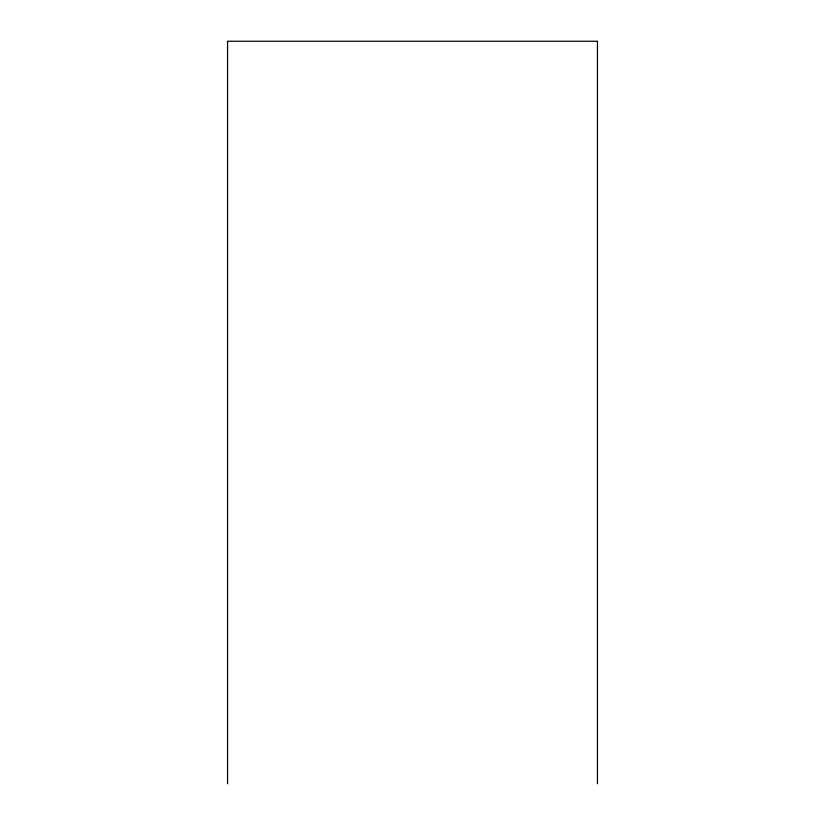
<?xml version="1.0" encoding="UTF-8"?>
<svg xmlns="http://www.w3.org/2000/svg" width="825" height="825" viewBox="0 0 825 825"><rect width="100%" height="100%" fill="white"/><g stroke="black" fill="none" stroke-linecap="round" stroke-linejoin="round"><path stroke-width="1.24" d="M597.434 783.75L597.434 41.25L227.566 41.25L227.566 783.75"/></g></svg>
